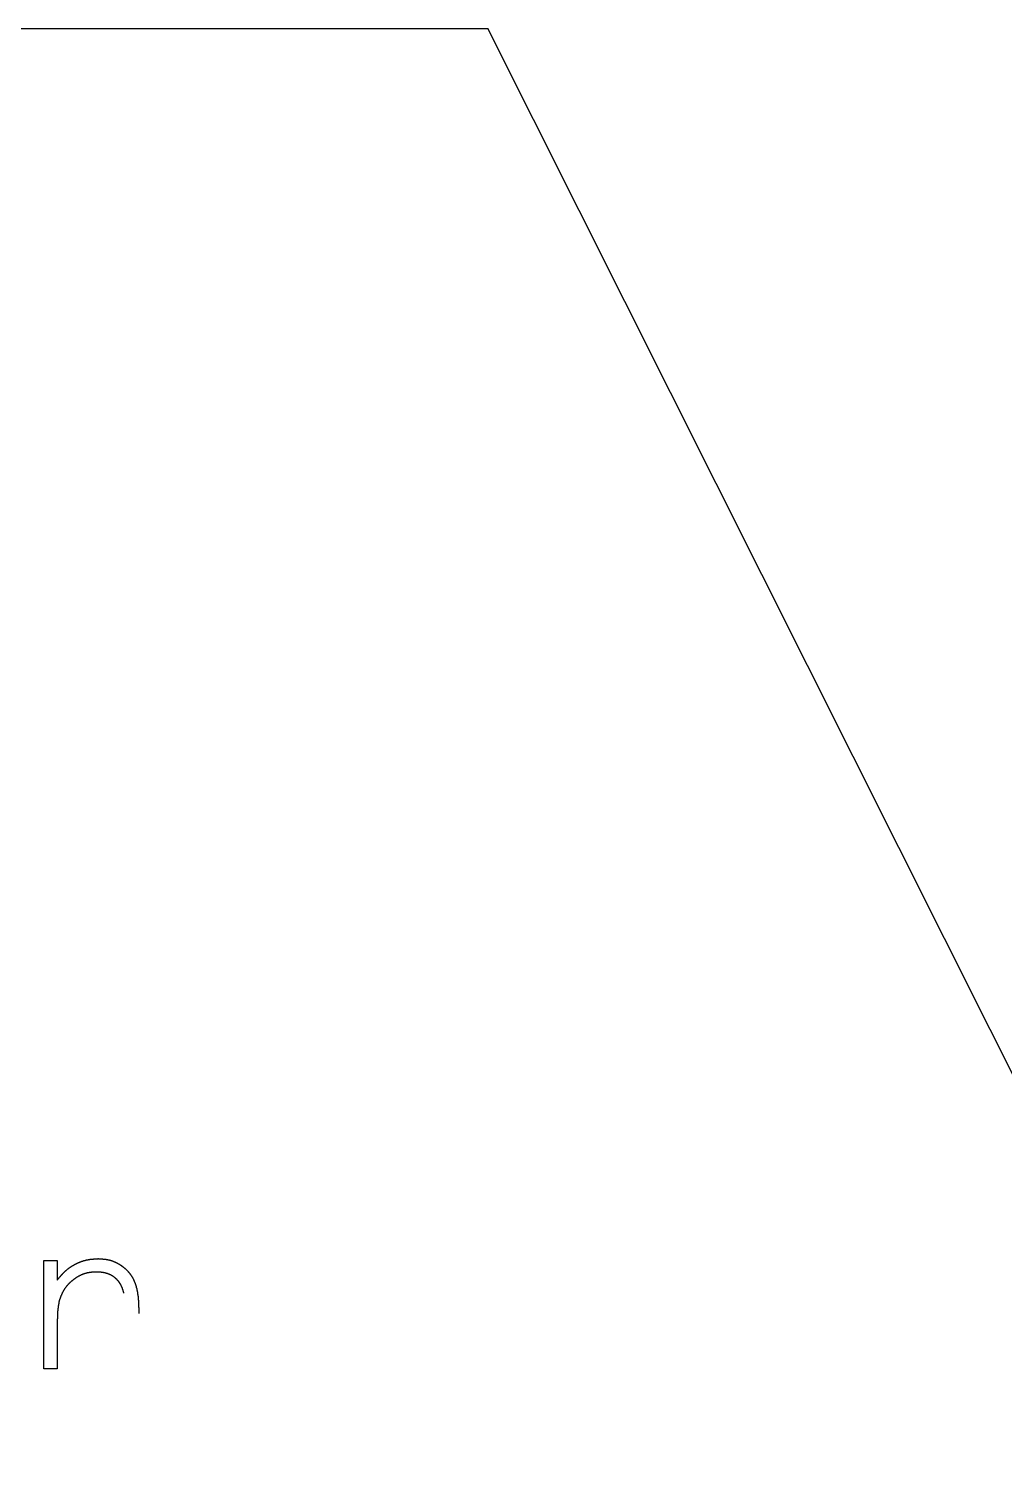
# Model space of a CAD drawing. Extents: x 50 to 797, y -88 to 551.
# Drawn here: x 164.67 to 174.96, y 536.25 to 551.34 of the extents above; entities that cross this region are included whole.
import ezdxf

# ---------------------------------------------------------------- set-up
doc = ezdxf.new("R2010")
doc.units = 0
doc.layers.get('0').update_dxf_attribs({"linetype": 'CONTINUOUS'})

msp = doc.modelspace()

# ---------------------------------------------------------------- linework, layer by layer
at = {"color": 7, "linetype": 'CONTINUOUS'}
for p, q in [((134.706, 551.337), (169.51, 551.337)), ((209.016, 472.617), (169.51, 551.337)), ((164.83, 538.355), (164.971, 538.355)), ((164.83, 537.213), (164.83, 538.355)), ((164.971, 538.355), (164.971, 538.149)), ((164.971, 537.626), (164.971, 537.213)), ((164.971, 537.213), (164.83, 537.213))]:
    msp.add_line(p, q, dxfattribs=at)
at = {"color": 7}
for points in [[(164.971, 538.149, 0), (164.972, 538.15, 0), (164.974, 538.152, 0), (164.975, 538.154, 0), (164.976, 538.156, 0), (164.978, 538.157, 0), (164.979, 538.159, 0), (164.981, 538.161, 0), (164.982, 538.163, 0), (164.984, 538.164, 0), (164.985, 538.166, 0), (164.987, 538.168, 0), (164.988, 538.17, 0), (164.99, 538.171, 0), (164.991, 538.173, 0), (164.993, 538.175, 0), (164.994, 538.177, 0), (164.996, 538.178, 0), (164.997, 538.18, 0), (164.999, 538.182, 0), (165, 538.184, 0), (165.002, 538.185, 0), (165.003, 538.187, 0), (165.005, 538.189, 0), (165.006, 538.191, 0), (165.008, 538.192, 0), (165.009, 538.194, 0), (165.011, 538.196, 0), (165.012, 538.197, 0), (165.014, 538.199, 0), (165.015, 538.201, 0), (165.017, 538.203, 0), (165.018, 538.204, 0), (165.02, 538.206, 0), (165.021, 538.208, 0), (165.023, 538.209, 0), (165.024, 538.211, 0), (165.026, 538.213, 0), (165.027, 538.214, 0), (165.029, 538.216, 0), (165.031, 538.218, 0), (165.032, 538.219, 0), (165.034, 538.221, 0), (165.035, 538.223, 0), (165.037, 538.224, 0), (165.038, 538.226, 0), (165.04, 538.227, 0), (165.042, 538.229, 0), (165.043, 538.231, 0), (165.045, 538.232, 0), (165.047, 538.234, 0), (165.048, 538.235, 0), (165.05, 538.237, 0), (165.051, 538.239, 0), (165.053, 538.24, 0), (165.055, 538.242, 0), (165.056, 538.243, 0), (165.058, 538.245, 0), (165.06, 538.246, 0), (165.061, 538.248, 0), (165.063, 538.249, 0), (165.065, 538.251, 0), (165.067, 538.252, 0), (165.068, 538.254, 0), (165.07, 538.255, 0), (165.072, 538.257, 0), (165.073, 538.258, 0), (165.075, 538.26, 0), (165.077, 538.261, 0), (165.079, 538.263, 0), (165.08, 538.264, 0), (165.082, 538.266, 0), (165.084, 538.267, 0), (165.086, 538.268, 0), (165.088, 538.27, 0), (165.089, 538.271, 0), (165.091, 538.273, 0), (165.093, 538.274, 0), (165.095, 538.275, 0), (165.097, 538.277, 0), (165.099, 538.278, 0), (165.1, 538.279, 0), (165.102, 538.281, 0), (165.104, 538.282, 0), (165.106, 538.283, 0), (165.108, 538.285, 0), (165.11, 538.286, 0), (165.112, 538.287, 0), (165.114, 538.289, 0), (165.115, 538.29, 0), (165.117, 538.291, 0), (165.119, 538.292, 0), (165.121, 538.294, 0), (165.123, 538.295, 0), (165.125, 538.296, 0), (165.127, 538.297, 0), (165.129, 538.298, 0), (165.131, 538.3, 0), (165.133, 538.301, 0), (165.135, 538.302, 0), (165.137, 538.303, 0), (165.139, 538.304, 0), (165.141, 538.306, 0), (165.143, 538.307, 0), (165.145, 538.308, 0), (165.147, 538.309, 0), (165.149, 538.31, 0), (165.151, 538.311, 0), (165.153, 538.312, 0), (165.155, 538.313, 0), (165.157, 538.314, 0), (165.159, 538.316, 0), (165.161, 538.317, 0), (165.163, 538.318, 0), (165.165, 538.319, 0), (165.167, 538.32, 0), (165.169, 538.321, 0), (165.171, 538.322, 0), (165.173, 538.323, 0), (165.175, 538.324, 0), (165.177, 538.325, 0), (165.179, 538.326, 0), (165.181, 538.327, 0), (165.183, 538.328, 0), (165.185, 538.329, 0), (165.188, 538.33, 0), (165.19, 538.331, 0), (165.192, 538.332, 0), (165.194, 538.332, 0), (165.196, 538.333, 0), (165.198, 538.334, 0), (165.2, 538.335, 0), (165.202, 538.336, 0), (165.204, 538.337, 0), (165.206, 538.338, 0), (165.209, 538.339, 0), (165.211, 538.339, 0), (165.213, 538.34, 0), (165.215, 538.341, 0), (165.217, 538.342, 0), (165.219, 538.343, 0), (165.221, 538.344, 0), (165.224, 538.344, 0), (165.226, 538.345, 0), (165.228, 538.346, 0), (165.23, 538.347, 0), (165.232, 538.347, 0), (165.234, 538.348, 0), (165.237, 538.349, 0), (165.239, 538.35, 0), (165.241, 538.35, 0), (165.243, 538.351, 0), (165.245, 538.352, 0), (165.247, 538.352, 0), (165.25, 538.353, 0), (165.252, 538.354, 0), (165.254, 538.354, 0), (165.256, 538.355, 0), (165.258, 538.355, 0), (165.261, 538.356, 0), (165.263, 538.357, 0), (165.265, 538.357, 0), (165.267, 538.358, 0), (165.269, 538.358, 0), (165.272, 538.359, 0), (165.274, 538.359, 0), (165.276, 538.36, 0), (165.278, 538.361, 0), (165.281, 538.361, 0), (165.283, 538.361, 0), (165.285, 538.362, 0), (165.287, 538.362, 0), (165.289, 538.363, 0), (165.292, 538.363, 0), (165.294, 538.364, 0), (165.296, 538.364, 0), (165.298, 538.365, 0), (165.301, 538.365, 0), (165.303, 538.365, 0), (165.305, 538.366, 0), (165.307, 538.366, 0), (165.31, 538.366, 0), (165.312, 538.367, 0), (165.314, 538.367, 0), (165.316, 538.367, 0), (165.319, 538.368, 0), (165.321, 538.368, 0), (165.323, 538.368, 0), (165.325, 538.369, 0), (165.328, 538.369, 0), (165.33, 538.369, 0), (165.332, 538.369, 0), (165.334, 538.37, 0), (165.337, 538.37, 0), (165.339, 538.37, 0), (165.341, 538.37, 0), (165.343, 538.371, 0), (165.346, 538.371, 0), (165.348, 538.371, 0), (165.35, 538.371, 0), (165.353, 538.371, 0), (165.355, 538.371, 0), (165.357, 538.372, 0), (165.359, 538.372, 0), (165.362, 538.372, 0), (165.364, 538.372, 0), (165.366, 538.372, 0), (165.369, 538.372, 0), (165.371, 538.373, 0), (165.373, 538.373, 0), (165.375, 538.373, 0), (165.378, 538.373, 0), (165.38, 538.373, 0), (165.382, 538.373, 0), (165.384, 538.373, 0), (165.387, 538.374, 0), (165.389, 538.374, 0), (165.391, 538.374, 0), (165.394, 538.374, 0), (165.396, 538.374, 0), (165.398, 538.374, 0), (165.4, 538.374, 0), (165.403, 538.375, 0), (165.405, 538.375, 0)], [(165.405, 538.375, 0), (165.408, 538.374, 0), (165.41, 538.374, 0), (165.413, 538.374, 0), (165.415, 538.374, 0), (165.418, 538.374, 0), (165.421, 538.374, 0), (165.423, 538.374, 0), (165.426, 538.373, 0), (165.428, 538.373, 0), (165.431, 538.373, 0), (165.433, 538.373, 0), (165.436, 538.373, 0), (165.439, 538.372, 0), (165.441, 538.372, 0), (165.444, 538.372, 0), (165.446, 538.372, 0), (165.449, 538.372, 0), (165.451, 538.371, 0), (165.454, 538.371, 0), (165.456, 538.371, 0), (165.459, 538.371, 0), (165.462, 538.37, 0), (165.464, 538.37, 0), (165.467, 538.37, 0), (165.469, 538.37, 0), (165.472, 538.369, 0), (165.474, 538.369, 0), (165.477, 538.369, 0), (165.479, 538.368, 0), (165.482, 538.368, 0), (165.485, 538.368, 0), (165.487, 538.367, 0), (165.49, 538.367, 0), (165.492, 538.366, 0), (165.495, 538.366, 0), (165.497, 538.366, 0), (165.5, 538.365, 0), (165.502, 538.365, 0), (165.505, 538.364, 0), (165.507, 538.364, 0), (165.51, 538.363, 0), (165.512, 538.363, 0), (165.515, 538.362, 0), (165.517, 538.361, 0), (165.52, 538.361, 0), (165.522, 538.36, 0), (165.525, 538.36, 0), (165.527, 538.359, 0), (165.53, 538.358, 0), (165.532, 538.358, 0), (165.535, 538.357, 0), (165.537, 538.356, 0), (165.539, 538.355, 0), (165.542, 538.355, 0), (165.544, 538.354, 0), (165.547, 538.353, 0), (165.549, 538.352, 0), (165.552, 538.351, 0), (165.554, 538.351, 0), (165.557, 538.35, 0), (165.559, 538.349, 0), (165.561, 538.348, 0), (165.564, 538.347, 0), (165.566, 538.346, 0), (165.569, 538.345, 0), (165.571, 538.344, 0), (165.573, 538.343, 0), (165.576, 538.342, 0), (165.578, 538.341, 0), (165.58, 538.34, 0), (165.583, 538.339, 0), (165.585, 538.338, 0), (165.587, 538.337, 0), (165.59, 538.336, 0), (165.592, 538.334, 0), (165.594, 538.333, 0), (165.597, 538.332, 0), (165.599, 538.331, 0), (165.601, 538.33, 0), (165.604, 538.329, 0), (165.606, 538.327, 0), (165.608, 538.326, 0), (165.61, 538.325, 0), (165.613, 538.324, 0), (165.615, 538.322, 0), (165.617, 538.321, 0), (165.619, 538.32, 0), (165.622, 538.319, 0), (165.624, 538.317, 0), (165.626, 538.316, 0), (165.628, 538.315, 0), (165.631, 538.313, 0), (165.633, 538.312, 0), (165.635, 538.31, 0), (165.637, 538.309, 0), (165.639, 538.308, 0), (165.641, 538.306, 0), (165.644, 538.305, 0), (165.646, 538.303, 0), (165.648, 538.302, 0), (165.65, 538.3, 0), (165.652, 538.299, 0), (165.654, 538.297, 0), (165.656, 538.296, 0), (165.658, 538.294, 0), (165.66, 538.293, 0), (165.662, 538.291, 0), (165.664, 538.29, 0), (165.666, 538.288, 0), (165.668, 538.287, 0), (165.671, 538.285, 0), (165.673, 538.283, 0), (165.675, 538.282, 0), (165.676, 538.28, 0), (165.678, 538.278, 0), (165.68, 538.277, 0), (165.682, 538.275, 0), (165.684, 538.273, 0), (165.686, 538.272, 0), (165.688, 538.27, 0), (165.69, 538.268, 0), (165.692, 538.267, 0), (165.694, 538.265, 0), (165.696, 538.263, 0), (165.698, 538.261, 0), (165.699, 538.26, 0), (165.701, 538.258, 0), (165.703, 538.256, 0), (165.705, 538.254, 0), (165.707, 538.252, 0), (165.709, 538.25, 0), (165.71, 538.249, 0), (165.712, 538.247, 0), (165.714, 538.245, 0), (165.716, 538.243, 0), (165.717, 538.241, 0), (165.719, 538.239, 0), (165.721, 538.237, 0), (165.722, 538.235, 0), (165.724, 538.233, 0), (165.726, 538.231, 0), (165.727, 538.229, 0), (165.729, 538.227, 0), (165.731, 538.225, 0), (165.732, 538.223, 0), (165.734, 538.221, 0), (165.735, 538.219, 0), (165.737, 538.217, 0), (165.739, 538.215, 0), (165.74, 538.213, 0), (165.742, 538.211, 0), (165.743, 538.209, 0), (165.745, 538.207, 0), (165.746, 538.205, 0), (165.748, 538.203, 0), (165.749, 538.2, 0), (165.75, 538.198, 0), (165.752, 538.196, 0), (165.753, 538.194, 0), (165.755, 538.192, 0), (165.756, 538.19, 0), (165.757, 538.187, 0), (165.759, 538.185, 0), (165.76, 538.183, 0), (165.761, 538.181, 0), (165.763, 538.179, 0), (165.764, 538.176, 0), (165.765, 538.174, 0), (165.767, 538.172, 0), (165.768, 538.17, 0), (165.769, 538.167, 0), (165.77, 538.165, 0), (165.771, 538.163, 0), (165.773, 538.16, 0), (165.774, 538.158, 0), (165.775, 538.156, 0), (165.776, 538.154, 0), (165.777, 538.151, 0), (165.778, 538.149, 0), (165.779, 538.147, 0), (165.78, 538.144, 0), (165.781, 538.142, 0), (165.782, 538.14, 0), (165.783, 538.137, 0), (165.784, 538.135, 0), (165.785, 538.132, 0), (165.786, 538.13, 0), (165.787, 538.128, 0), (165.788, 538.125, 0), (165.789, 538.123, 0), (165.79, 538.12, 0), (165.791, 538.118, 0), (165.792, 538.116, 0), (165.793, 538.113, 0), (165.794, 538.111, 0), (165.794, 538.108, 0), (165.795, 538.106, 0), (165.796, 538.104, 0), (165.797, 538.101, 0), (165.798, 538.099, 0), (165.798, 538.096, 0), (165.799, 538.094, 0), (165.8, 538.091, 0), (165.801, 538.089, 0), (165.801, 538.086, 0), (165.802, 538.084, 0), (165.803, 538.081, 0), (165.804, 538.079, 0), (165.804, 538.076, 0), (165.805, 538.074, 0), (165.805, 538.071, 0), (165.806, 538.069, 0), (165.807, 538.066, 0), (165.807, 538.064, 0), (165.808, 538.061, 0), (165.809, 538.059, 0), (165.809, 538.056, 0), (165.81, 538.054, 0), (165.81, 538.051, 0), (165.811, 538.049, 0), (165.811, 538.046, 0), (165.812, 538.044, 0), (165.812, 538.041, 0), (165.813, 538.039, 0), (165.813, 538.036, 0), (165.814, 538.034, 0), (165.814, 538.031, 0), (165.815, 538.029, 0), (165.815, 538.026, 0), (165.816, 538.024, 0), (165.816, 538.021, 0), (165.817, 538.018, 0), (165.817, 538.016, 0), (165.817, 538.013, 0), (165.818, 538.011, 0), (165.818, 538.008, 0), (165.819, 538.006, 0), (165.819, 538.003, 0), (165.819, 538.001, 0), (165.82, 537.998, 0), (165.82, 537.996, 0), (165.821, 537.993, 0), (165.821, 537.991, 0), (165.821, 537.988, 0), (165.822, 537.985, 0), (165.822, 537.983, 0), (165.822, 537.98, 0), (165.823, 537.978, 0), (165.823, 537.975, 0), (165.823, 537.973, 0), (165.823, 537.97, 0), (165.824, 537.968, 0), (165.824, 537.965, 0), (165.824, 537.963, 0), (165.824, 537.96, 0), (165.825, 537.957, 0), (165.825, 537.955, 0), (165.825, 537.952, 0), (165.825, 537.95, 0), (165.826, 537.947, 0), (165.826, 537.945, 0), (165.826, 537.942, 0), (165.826, 537.939, 0), (165.827, 537.937, 0), (165.827, 537.934, 0), (165.827, 537.932, 0), (165.827, 537.929, 0), (165.827, 537.927, 0), (165.827, 537.924, 0), (165.828, 537.922, 0), (165.828, 537.919, 0), (165.828, 537.916, 0), (165.828, 537.914, 0), (165.828, 537.911, 0), (165.828, 537.909, 0), (165.829, 537.906, 0), (165.829, 537.904, 0), (165.829, 537.901, 0), (165.829, 537.899, 0), (165.829, 537.896, 0), (165.829, 537.893, 0), (165.829, 537.891, 0), (165.829, 537.888, 0), (165.83, 537.886, 0), (165.83, 537.883, 0), (165.83, 537.881, 0), (165.83, 537.878, 0), (165.83, 537.875, 0), (165.83, 537.873, 0), (165.83, 537.87, 0), (165.83, 537.868, 0), (165.83, 537.865, 0), (165.83, 537.863, 0), (165.831, 537.86, 0), (165.831, 537.857, 0), (165.831, 537.855, 0), (165.831, 537.852, 0), (165.831, 537.85, 0), (165.831, 537.847, 0), (165.831, 537.845, 0), (165.831, 537.842, 0), (165.831, 537.84, 0), (165.831, 537.837, 0), (165.831, 537.834, 0), (165.831, 537.832, 0), (165.831, 537.829, 0), (165.831, 537.827, 0), (165.831, 537.824, 0), (165.831, 537.822, 0), (165.832, 537.819, 0), (165.832, 537.816, 0), (165.832, 537.814, 0), (165.832, 537.811, 0), (165.832, 537.809, 0), (165.832, 537.806, 0), (165.832, 537.804, 0), (165.832, 537.801, 0), (165.832, 537.798, 0), (165.832, 537.796, 0)], [(165.381, 538.234, 0), (165.379, 538.234, 0), (165.376, 538.234, 0), (165.374, 538.234, 0), (165.372, 538.234, 0), (165.37, 538.234, 0), (165.368, 538.234, 0), (165.366, 538.233, 0), (165.364, 538.233, 0), (165.362, 538.233, 0), (165.36, 538.233, 0), (165.358, 538.233, 0), (165.356, 538.233, 0), (165.354, 538.232, 0), (165.352, 538.232, 0), (165.35, 538.232, 0), (165.347, 538.232, 0), (165.345, 538.232, 0), (165.343, 538.232, 0), (165.341, 538.231, 0), (165.339, 538.231, 0), (165.337, 538.231, 0), (165.335, 538.231, 0), (165.333, 538.231, 0), (165.331, 538.23, 0), (165.329, 538.23, 0), (165.327, 538.23, 0), (165.325, 538.23, 0), (165.323, 538.229, 0), (165.321, 538.229, 0), (165.319, 538.229, 0), (165.317, 538.229, 0), (165.315, 538.228, 0), (165.313, 538.228, 0), (165.31, 538.228, 0), (165.308, 538.227, 0), (165.306, 538.227, 0), (165.304, 538.227, 0), (165.302, 538.226, 0), (165.3, 538.226, 0), (165.298, 538.226, 0), (165.296, 538.225, 0), (165.294, 538.225, 0), (165.292, 538.225, 0), (165.29, 538.224, 0), (165.288, 538.224, 0), (165.286, 538.223, 0), (165.284, 538.223, 0), (165.282, 538.222, 0), (165.28, 538.222, 0), (165.278, 538.221, 0), (165.276, 538.221, 0), (165.274, 538.22, 0), (165.272, 538.22, 0), (165.27, 538.219, 0), (165.268, 538.219, 0), (165.266, 538.218, 0), (165.264, 538.217, 0), (165.262, 538.217, 0), (165.26, 538.216, 0), (165.258, 538.216, 0), (165.256, 538.215, 0), (165.254, 538.214, 0), (165.252, 538.214, 0), (165.25, 538.213, 0), (165.248, 538.212, 0), (165.246, 538.212, 0), (165.245, 538.211, 0), (165.243, 538.21, 0), (165.241, 538.209, 0), (165.239, 538.209, 0), (165.237, 538.208, 0), (165.235, 538.207, 0), (165.233, 538.206, 0), (165.231, 538.205, 0), (165.229, 538.205, 0), (165.227, 538.204, 0), (165.225, 538.203, 0), (165.223, 538.202, 0), (165.222, 538.201, 0), (165.22, 538.2, 0), (165.218, 538.199, 0), (165.216, 538.199, 0), (165.214, 538.198, 0), (165.212, 538.197, 0), (165.21, 538.196, 0), (165.208, 538.195, 0), (165.207, 538.194, 0), (165.205, 538.193, 0), (165.203, 538.192, 0), (165.201, 538.191, 0), (165.199, 538.19, 0), (165.197, 538.189, 0), (165.196, 538.188, 0), (165.194, 538.187, 0), (165.192, 538.186, 0), (165.19, 538.185, 0), (165.188, 538.184, 0), (165.187, 538.183, 0), (165.185, 538.182, 0), (165.183, 538.181, 0), (165.181, 538.18, 0), (165.179, 538.179, 0), (165.178, 538.178, 0), (165.176, 538.177, 0), (165.174, 538.175, 0), (165.172, 538.174, 0), (165.171, 538.173, 0), (165.169, 538.172, 0), (165.167, 538.171, 0), (165.165, 538.17, 0), (165.164, 538.169, 0), (165.162, 538.167, 0), (165.16, 538.166, 0), (165.159, 538.165, 0), (165.157, 538.164, 0), (165.155, 538.163, 0), (165.154, 538.162, 0), (165.152, 538.16, 0), (165.15, 538.159, 0), (165.149, 538.158, 0), (165.147, 538.157, 0), (165.145, 538.155, 0), (165.144, 538.154, 0), (165.142, 538.153, 0), (165.14, 538.152, 0), (165.139, 538.15, 0), (165.137, 538.149, 0), (165.135, 538.148, 0), (165.134, 538.146, 0), (165.132, 538.145, 0), (165.131, 538.144, 0), (165.129, 538.143, 0), (165.127, 538.141, 0), (165.126, 538.14, 0), (165.124, 538.139, 0), (165.123, 538.137, 0), (165.121, 538.136, 0), (165.12, 538.134, 0), (165.118, 538.133, 0), (165.116, 538.132, 0), (165.115, 538.13, 0), (165.113, 538.129, 0), (165.112, 538.128, 0), (165.11, 538.126, 0), (165.109, 538.125, 0), (165.107, 538.123, 0), (165.106, 538.122, 0), (165.104, 538.12, 0), (165.103, 538.119, 0), (165.101, 538.118, 0), (165.1, 538.116, 0), (165.098, 538.115, 0), (165.097, 538.113, 0), (165.095, 538.112, 0), (165.094, 538.11, 0), (165.092, 538.109, 0), (165.091, 538.107, 0), (165.089, 538.106, 0), (165.088, 538.104, 0), (165.087, 538.103, 0), (165.085, 538.101, 0), (165.084, 538.1, 0), (165.082, 538.098, 0), (165.081, 538.097, 0), (165.08, 538.095, 0), (165.078, 538.093, 0), (165.077, 538.092, 0), (165.075, 538.09, 0), (165.074, 538.089, 0), (165.073, 538.087, 0), (165.071, 538.086, 0), (165.07, 538.084, 0), (165.069, 538.082, 0), (165.067, 538.081, 0), (165.066, 538.079, 0), (165.065, 538.078, 0), (165.063, 538.076, 0), (165.062, 538.074, 0), (165.061, 538.073, 0), (165.06, 538.071, 0), (165.058, 538.069, 0), (165.057, 538.068, 0), (165.056, 538.066, 0), (165.055, 538.064, 0), (165.054, 538.063, 0), (165.052, 538.061, 0), (165.051, 538.059, 0), (165.05, 538.058, 0), (165.049, 538.056, 0), (165.048, 538.054, 0), (165.046, 538.053, 0), (165.045, 538.051, 0), (165.044, 538.049, 0), (165.043, 538.047, 0), (165.042, 538.046, 0), (165.041, 538.044, 0), (165.04, 538.042, 0), (165.039, 538.04, 0), (165.038, 538.039, 0), (165.037, 538.037, 0), (165.036, 538.035, 0), (165.035, 538.033, 0), (165.034, 538.031, 0), (165.033, 538.03, 0), (165.032, 538.028, 0), (165.031, 538.026, 0), (165.03, 538.024, 0), (165.029, 538.022, 0), (165.028, 538.02, 0), (165.027, 538.019, 0), (165.026, 538.017, 0), (165.025, 538.015, 0), (165.024, 538.013, 0), (165.023, 538.011, 0), (165.022, 538.009, 0), (165.022, 538.007, 0), (165.021, 538.006, 0), (165.02, 538.004, 0), (165.019, 538.002, 0), (165.018, 538, 0), (165.017, 537.998, 0), (165.017, 537.996, 0), (165.016, 537.994, 0), (165.015, 537.992, 0), (165.014, 537.99, 0), (165.013, 537.988, 0), (165.013, 537.987, 0), (165.012, 537.985, 0), (165.011, 537.983, 0), (165.01, 537.981, 0), (165.009, 537.979, 0), (165.009, 537.977, 0), (165.008, 537.975, 0), (165.007, 537.973, 0), (165.006, 537.971, 0), (165.006, 537.969, 0), (165.005, 537.967, 0), (165.004, 537.965, 0), (165.004, 537.963, 0), (165.003, 537.961, 0), (165.002, 537.959, 0), (165.001, 537.958, 0), (165.001, 537.956, 0), (165, 537.954, 0), (164.999, 537.952, 0), (164.999, 537.95, 0), (164.998, 537.948, 0), (164.997, 537.946, 0), (164.996, 537.944, 0), (164.996, 537.942, 0), (164.995, 537.94, 0), (164.994, 537.938, 0), (164.994, 537.936, 0), (164.993, 537.934, 0), (164.992, 537.932, 0)], [(165.675, 538.01, 0), (165.675, 538.011, 0), (165.674, 538.013, 0), (165.674, 538.014, 0), (165.673, 538.016, 0), (165.673, 538.017, 0), (165.673, 538.019, 0), (165.672, 538.02, 0), (165.672, 538.022, 0), (165.671, 538.023, 0), (165.671, 538.025, 0), (165.67, 538.027, 0), (165.67, 538.028, 0), (165.67, 538.03, 0), (165.669, 538.031, 0), (165.669, 538.033, 0), (165.668, 538.034, 0), (165.668, 538.036, 0), (165.667, 538.037, 0), (165.667, 538.039, 0), (165.666, 538.04, 0), (165.666, 538.042, 0), (165.665, 538.043, 0), (165.665, 538.045, 0), (165.664, 538.046, 0), (165.664, 538.048, 0), (165.663, 538.049, 0), (165.663, 538.051, 0), (165.662, 538.052, 0), (165.662, 538.054, 0), (165.661, 538.055, 0), (165.661, 538.057, 0), (165.66, 538.058, 0), (165.66, 538.06, 0), (165.659, 538.061, 0), (165.659, 538.063, 0), (165.658, 538.064, 0), (165.658, 538.066, 0), (165.657, 538.067, 0), (165.656, 538.069, 0), (165.656, 538.07, 0), (165.655, 538.072, 0), (165.655, 538.073, 0), (165.654, 538.075, 0), (165.653, 538.076, 0), (165.653, 538.078, 0), (165.652, 538.079, 0), (165.652, 538.08, 0), (165.651, 538.082, 0), (165.65, 538.083, 0), (165.65, 538.085, 0), (165.649, 538.086, 0), (165.648, 538.088, 0), (165.648, 538.089, 0), (165.647, 538.09, 0), (165.646, 538.092, 0), (165.645, 538.093, 0), (165.645, 538.095, 0), (165.644, 538.096, 0), (165.643, 538.098, 0), (165.642, 538.099, 0), (165.642, 538.1, 0), (165.641, 538.102, 0), (165.64, 538.103, 0), (165.639, 538.104, 0), (165.638, 538.106, 0), (165.638, 538.107, 0), (165.637, 538.109, 0), (165.636, 538.11, 0), (165.635, 538.111, 0), (165.634, 538.113, 0), (165.633, 538.114, 0), (165.633, 538.115, 0), (165.632, 538.117, 0), (165.631, 538.118, 0), (165.63, 538.119, 0), (165.629, 538.121, 0), (165.628, 538.122, 0), (165.627, 538.123, 0), (165.626, 538.125, 0), (165.625, 538.126, 0), (165.624, 538.127, 0), (165.623, 538.128, 0), (165.623, 538.13, 0), (165.622, 538.131, 0), (165.621, 538.132, 0), (165.62, 538.134, 0), (165.619, 538.135, 0), (165.618, 538.136, 0), (165.617, 538.137, 0), (165.616, 538.139, 0), (165.615, 538.14, 0), (165.614, 538.141, 0), (165.613, 538.142, 0), (165.612, 538.143, 0), (165.61, 538.145, 0), (165.609, 538.146, 0), (165.608, 538.147, 0), (165.607, 538.148, 0), (165.606, 538.149, 0), (165.605, 538.15, 0), (165.604, 538.152, 0), (165.603, 538.153, 0), (165.602, 538.154, 0), (165.601, 538.155, 0), (165.6, 538.156, 0), (165.598, 538.157, 0), (165.597, 538.158, 0), (165.596, 538.16, 0), (165.595, 538.161, 0), (165.594, 538.162, 0), (165.593, 538.163, 0), (165.591, 538.164, 0), (165.59, 538.165, 0), (165.589, 538.166, 0), (165.588, 538.167, 0), (165.587, 538.168, 0), (165.586, 538.169, 0), (165.584, 538.17, 0), (165.583, 538.171, 0), (165.582, 538.172, 0), (165.581, 538.173, 0), (165.579, 538.174, 0), (165.578, 538.175, 0), (165.577, 538.176, 0), (165.576, 538.177, 0), (165.574, 538.178, 0), (165.573, 538.179, 0), (165.572, 538.18, 0), (165.571, 538.181, 0), (165.569, 538.182, 0), (165.568, 538.183, 0), (165.567, 538.184, 0), (165.565, 538.185, 0), (165.564, 538.186, 0), (165.563, 538.187, 0), (165.561, 538.187, 0), (165.56, 538.188, 0), (165.559, 538.189, 0), (165.557, 538.19, 0), (165.556, 538.191, 0), (165.555, 538.192, 0), (165.553, 538.193, 0), (165.552, 538.193, 0), (165.551, 538.194, 0), (165.549, 538.195, 0), (165.548, 538.196, 0), (165.546, 538.197, 0), (165.545, 538.197, 0), (165.544, 538.198, 0), (165.542, 538.199, 0), (165.541, 538.2, 0), (165.539, 538.2, 0), (165.538, 538.201, 0), (165.537, 538.202, 0), (165.535, 538.203, 0), (165.534, 538.203, 0), (165.532, 538.204, 0), (165.531, 538.205, 0), (165.529, 538.205, 0), (165.528, 538.206, 0), (165.527, 538.207, 0), (165.525, 538.207, 0), (165.524, 538.208, 0), (165.522, 538.209, 0), (165.521, 538.209, 0), (165.519, 538.21, 0), (165.518, 538.211, 0), (165.516, 538.211, 0), (165.515, 538.212, 0), (165.513, 538.212, 0), (165.512, 538.213, 0), (165.51, 538.213, 0), (165.509, 538.214, 0), (165.507, 538.215, 0), (165.506, 538.215, 0), (165.504, 538.216, 0), (165.503, 538.216, 0), (165.501, 538.217, 0), (165.5, 538.217, 0), (165.498, 538.218, 0), (165.497, 538.218, 0), (165.495, 538.219, 0), (165.494, 538.219, 0), (165.492, 538.22, 0), (165.491, 538.22, 0), (165.489, 538.22, 0), (165.488, 538.221, 0), (165.486, 538.221, 0), (165.485, 538.222, 0), (165.483, 538.222, 0), (165.481, 538.223, 0), (165.48, 538.223, 0), (165.478, 538.223, 0), (165.477, 538.224, 0), (165.475, 538.224, 0), (165.474, 538.224, 0), (165.472, 538.225, 0), (165.471, 538.225, 0), (165.469, 538.225, 0), (165.468, 538.226, 0), (165.466, 538.226, 0), (165.464, 538.226, 0), (165.463, 538.227, 0), (165.461, 538.227, 0), (165.46, 538.227, 0), (165.458, 538.228, 0), (165.457, 538.228, 0), (165.455, 538.228, 0), (165.453, 538.228, 0), (165.452, 538.229, 0), (165.45, 538.229, 0), (165.449, 538.229, 0), (165.447, 538.229, 0), (165.446, 538.229, 0), (165.444, 538.23, 0), (165.442, 538.23, 0), (165.441, 538.23, 0), (165.439, 538.23, 0), (165.438, 538.23, 0), (165.436, 538.231, 0), (165.435, 538.231, 0), (165.433, 538.231, 0), (165.431, 538.231, 0), (165.43, 538.231, 0), (165.428, 538.231, 0), (165.427, 538.232, 0), (165.425, 538.232, 0), (165.424, 538.232, 0), (165.422, 538.232, 0), (165.42, 538.232, 0), (165.419, 538.232, 0), (165.417, 538.232, 0), (165.416, 538.232, 0), (165.414, 538.233, 0), (165.412, 538.233, 0), (165.411, 538.233, 0), (165.409, 538.233, 0), (165.408, 538.233, 0), (165.406, 538.233, 0), (165.404, 538.233, 0), (165.403, 538.233, 0), (165.401, 538.233, 0), (165.4, 538.233, 0), (165.398, 538.234, 0), (165.397, 538.234, 0), (165.395, 538.234, 0), (165.393, 538.234, 0), (165.392, 538.234, 0), (165.39, 538.234, 0), (165.389, 538.234, 0), (165.387, 538.234, 0), (165.385, 538.234, 0), (165.384, 538.234, 0), (165.382, 538.234, 0), (165.381, 538.234, 0)], [(164.992, 537.932, 0), (164.992, 537.93, 0), (164.992, 537.929, 0), (164.991, 537.927, 0), (164.991, 537.926, 0), (164.991, 537.924, 0), (164.99, 537.923, 0), (164.99, 537.921, 0), (164.99, 537.919, 0), (164.99, 537.918, 0), (164.989, 537.916, 0), (164.989, 537.915, 0), (164.989, 537.913, 0), (164.989, 537.911, 0), (164.988, 537.91, 0), (164.988, 537.908, 0), (164.988, 537.907, 0), (164.987, 537.905, 0), (164.987, 537.903, 0), (164.987, 537.902, 0), (164.987, 537.9, 0), (164.986, 537.899, 0), (164.986, 537.897, 0), (164.986, 537.896, 0), (164.986, 537.894, 0), (164.985, 537.892, 0), (164.985, 537.891, 0), (164.985, 537.889, 0), (164.984, 537.888, 0), (164.984, 537.886, 0), (164.984, 537.884, 0), (164.984, 537.883, 0), (164.983, 537.881, 0), (164.983, 537.88, 0), (164.983, 537.878, 0), (164.983, 537.876, 0), (164.982, 537.875, 0), (164.982, 537.873, 0), (164.982, 537.872, 0), (164.982, 537.87, 0), (164.982, 537.868, 0), (164.981, 537.867, 0), (164.981, 537.865, 0), (164.981, 537.864, 0), (164.981, 537.862, 0), (164.98, 537.86, 0), (164.98, 537.859, 0), (164.98, 537.857, 0), (164.98, 537.856, 0), (164.98, 537.854, 0), (164.979, 537.853, 0), (164.979, 537.851, 0), (164.979, 537.849, 0), (164.979, 537.848, 0), (164.979, 537.846, 0), (164.978, 537.845, 0), (164.978, 537.843, 0), (164.978, 537.841, 0), (164.978, 537.84, 0), (164.978, 537.838, 0), (164.978, 537.837, 0), (164.978, 537.835, 0), (164.977, 537.833, 0), (164.977, 537.832, 0), (164.977, 537.83, 0), (164.977, 537.828, 0), (164.977, 537.827, 0), (164.977, 537.825, 0), (164.977, 537.824, 0), (164.976, 537.822, 0), (164.976, 537.82, 0), (164.976, 537.819, 0), (164.976, 537.817, 0), (164.976, 537.816, 0), (164.976, 537.814, 0), (164.976, 537.812, 0), (164.976, 537.811, 0), (164.975, 537.809, 0), (164.975, 537.808, 0), (164.975, 537.806, 0), (164.975, 537.804, 0), (164.975, 537.803, 0), (164.975, 537.801, 0), (164.975, 537.8, 0), (164.975, 537.798, 0), (164.975, 537.796, 0), (164.975, 537.795, 0), (164.975, 537.793, 0), (164.974, 537.792, 0), (164.974, 537.79, 0), (164.974, 537.788, 0), (164.974, 537.787, 0), (164.974, 537.785, 0), (164.974, 537.783, 0), (164.974, 537.782, 0), (164.974, 537.78, 0), (164.974, 537.779, 0), (164.974, 537.777, 0), (164.974, 537.775, 0), (164.974, 537.774, 0), (164.974, 537.772, 0), (164.974, 537.771, 0), (164.973, 537.769, 0), (164.973, 537.767, 0), (164.973, 537.766, 0), (164.973, 537.764, 0), (164.973, 537.763, 0), (164.973, 537.761, 0), (164.973, 537.759, 0), (164.973, 537.758, 0), (164.973, 537.756, 0), (164.973, 537.754, 0), (164.973, 537.753, 0), (164.973, 537.751, 0), (164.973, 537.75, 0), (164.973, 537.748, 0), (164.973, 537.746, 0), (164.973, 537.745, 0), (164.973, 537.743, 0), (164.973, 537.742, 0), (164.973, 537.74, 0), (164.972, 537.738, 0), (164.972, 537.737, 0), (164.972, 537.735, 0), (164.972, 537.734, 0), (164.972, 537.732, 0), (164.972, 537.73, 0), (164.972, 537.729, 0), (164.972, 537.727, 0), (164.972, 537.725, 0), (164.972, 537.724, 0), (164.972, 537.722, 0), (164.972, 537.721, 0), (164.972, 537.719, 0), (164.972, 537.717, 0), (164.972, 537.716, 0), (164.972, 537.714, 0), (164.972, 537.713, 0), (164.972, 537.711, 0), (164.972, 537.709, 0), (164.972, 537.708, 0), (164.972, 537.706, 0), (164.972, 537.705, 0), (164.972, 537.703, 0), (164.972, 537.701, 0), (164.972, 537.7, 0), (164.972, 537.698, 0), (164.972, 537.696, 0), (164.972, 537.695, 0), (164.972, 537.693, 0), (164.971, 537.692, 0), (164.971, 537.69, 0), (164.971, 537.688, 0), (164.971, 537.687, 0), (164.971, 537.685, 0), (164.971, 537.684, 0), (164.971, 537.682, 0), (164.971, 537.68, 0), (164.971, 537.679, 0), (164.971, 537.677, 0), (164.971, 537.676, 0), (164.971, 537.674, 0), (164.971, 537.672, 0), (164.971, 537.671, 0), (164.971, 537.669, 0), (164.971, 537.667, 0), (164.971, 537.666, 0), (164.971, 537.664, 0), (164.971, 537.663, 0), (164.971, 537.661, 0), (164.971, 537.659, 0), (164.971, 537.658, 0), (164.971, 537.656, 0), (164.971, 537.655, 0), (164.971, 537.653, 0), (164.971, 537.651, 0), (164.971, 537.65, 0), (164.971, 537.648, 0), (164.971, 537.647, 0), (164.971, 537.645, 0), (164.971, 537.643, 0), (164.971, 537.642, 0), (164.971, 537.64, 0), (164.971, 537.638, 0), (164.971, 537.637, 0), (164.971, 537.635, 0), (164.971, 537.634, 0), (164.971, 537.632, 0), (164.971, 537.63, 0), (164.971, 537.629, 0), (164.971, 537.627, 0), (164.971, 537.626, 0)]]:
    msp.add_polyline3d(points, dxfattribs=at)

doc.saveas('drawing.dxf')
